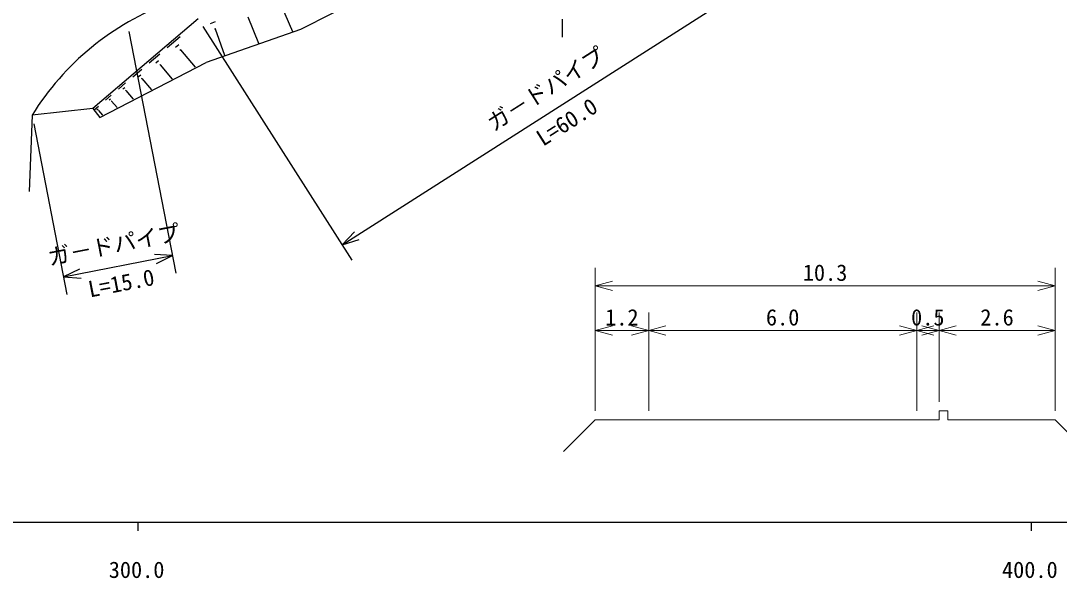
# Model space of a CAD drawing. Units: millimetres, scale not verified, with parts at other scales. Extents: x 40000 to 680000, y 20000 to 380000.
# Drawn here: x 354878 to 471133, y 198715 to 261076 of the extents above; entities that cross this region are included whole.
import ezdxf
from ezdxf.enums import TextEntityAlignment as Align

# ---------------------------------------------------------------- set-up
doc = ezdxf.new("R2010")
doc.units = ezdxf.units.MM
doc.header["$LTSCALE"] = 1000
for name, color, linetype, lineweight in [('M-BGD', 7, 'Continuous', 25), ('M-STR-HTXT', 7, 'Continuous', 13), ('M-STR-STRC', 7, 'Continuous', 25), ('M-TTL-BAND', 7, 'Continuous', 25)]:
    doc.layers.add(name, color=color, linetype=linetype, lineweight=lineweight)
doc.styles.add('@ＭＳ ゴシック', font='')
doc.styles.add('ＭＳ ゴシック', font='')
doc.styles.get('@ＭＳ ゴシック').set_extended_font_data('@MS Gothic')
doc.styles.get('ＭＳ ゴシック').set_extended_font_data('MS Gothic')

msp = doc.modelspace()

# ---------------------------------------------------------------- linework, layer by layer
at = {"layer": 'M-BGD'}
for p, q in [((400146, 267188), (386190, 260103)), ((383939, 262979), (385298, 259895)), ((374738, 261290), (362941, 251251)), ((376107, 260779), (376687, 260985)), ((380309, 261535), (381491, 258556)), ((371286, 258090), (372732, 259321)), ((386190, 260103), (375645, 256393)), ((376571, 260160), (376716, 260212)), ((376643, 260186), (377692, 257219)), ((372197, 258118), (372559, 258425)), ((369245, 256354), (370453, 257382)), ((372702, 257799), (372793, 257876)), ((372747, 257838), (374420, 255872)), ((363716, 250251), (375645, 256393)), ((370007, 256377), (370309, 256634)), ((370428, 256111), (370504, 256175)), ((370466, 256143), (371831, 254539)), ((367430, 254809), (368426, 255656)), ((368057, 254828), (368306, 255040)), ((368405, 254609), (368467, 254662)), ((368436, 254635), (369527, 253353)), ((365814, 253434), (366621, 254121)), ((366323, 253449), (366524, 253621)), ((364376, 252210), (365015, 252754)), ((364779, 252222), (364938, 252358)), ((366604, 253272), (366655, 253314)), ((366629, 253293), (367477, 252297)), ((362941, 251251), (356143, 250515)), ((362941, 251251), (363716, 250251)), ((363096, 251121), (363586, 251538)), ((363405, 251131), (363527, 251235)), ((365002, 252082), (365042, 252116)), ((365022, 252099), (365652, 251358)), ((356143, 250515), (355803, 241982)), ((363576, 251023), (363606, 251049)), ((363591, 251036), (364028, 250522))]:
    msp.add_line(p, q, dxfattribs=at)
msp.add_arc((382061, 234505), 30465, 110.2064, 148.296, dxfattribs=at)
at = {"layer": 'M-STR-HTXT'}
for p, q in [((419174, 217436), (419174, 233436)), ((470674, 217436), (470674, 233436)), ((421106, 231954), (419174, 231436)), ((419174, 231436), (470674, 231436)), ((419174, 231436), (421106, 230918)), ((470674, 231436), (468742, 231954)), ((468742, 230918), (470674, 231436)), ((425174, 217436), (425174, 228436)), ((455174, 217436), (455174, 228436)), ((457674, 218436), (457674, 228436)), ((421106, 226954), (419174, 226436)), ((425174, 226436), (423242, 226954)), ((427106, 226954), (425174, 226436)), ((455174, 226436), (453242, 226954)), ((457106, 226954), (455174, 226436)), ((457674, 226436), (455742, 226954)), ((459606, 226954), (457674, 226436)), ((470674, 226436), (468742, 226954)), ((419174, 226436), (425174, 226436)), ((419174, 226436), (421106, 225918)), ((423242, 225918), (425174, 226436)), ((425174, 226436), (455174, 226436)), ((425174, 226436), (427106, 225918)), ((453242, 225918), (455174, 226436)), ((455174, 226436), (457674, 226436)), ((455174, 226436), (457106, 225918)), ((455742, 225918), (457674, 226436)), ((457674, 226436), (470674, 226436)), ((457674, 226436), (459606, 225918)), ((468742, 225918), (470674, 226436)), ((457674, 217436), (457674, 216436)), ((457674, 217436), (458674, 217436)), ((458674, 217436), (458674, 216436)), ((419174, 216436), (415638, 212900)), ((419174, 216436), (425174, 216436)), ((425174, 216436), (455174, 216436)), ((455174, 216436), (457674, 216436)), ((458674, 216436), (470674, 216436)), ((470674, 216436), (474209, 212900))]:
    msp.add_line(p, q, dxfattribs=at)
at = {"layer": 'M-STR-STRC'}
for p, q in [((390872, 235998), (439079, 266750)), ((375276, 260447), (391948, 234312)), ((415493, 261261), (415493, 259261)), ((366980, 259884), (372241, 232838)), ((356333, 249533), (360042, 230465)), ((392222, 237474), (390872, 235998)), ((390872, 235998), (392779, 236601)), ((371859, 234801), (369864, 234940)), ((359660, 232428), (371859, 234801)), ((370062, 233924), (371859, 234801)), ((361458, 233305), (359660, 232428)), ((359660, 232428), (361656, 232289))]:
    msp.add_line(p, q, dxfattribs=at)
at = {"layer": 'M-TTL-BAND'}
for p, q in [((40000, 205000), (579000, 205000)), ((368000, 205000), (368000, 204000)), ((468000, 205000), (468000, 204000))]:
    msp.add_line(p, q, dxfattribs=at)

# ---------------------------------------------------------------- texts
at = {"layer": 'M-STR-HTXT', "style": 'ＭＳ ゴシック'}
for s, p in [('10.3', (442424, 231436)), ('1.2', (420299, 226436)), ('6.0', (438299, 226436)), ('0.5', (454549, 226436)), ('2.6', (462299, 226436))]:
    msp.add_text(s, height=1833, dxfattribs=at).set_placement(p, align=Align.BOTTOM_LEFT)
at = {"layer": 'M-STR-STRC', "style": 'ＭＳ ゴシック'}
for rotation, p in [(32.534, (414438, 252217)), (11.007, (365569, 234596))]:
    msp.add_text('ガ－ドパイプ', height=1833, rotation=rotation, dxfattribs=at).set_placement(p, align=Align.BOTTOM_CENTER)
at = {"layer": 'M-STR-STRC', "style": '@ＭＳ ゴシック'}
for s, rotation, p in [('L=60.0', 32.534, (415513, 250531)), ('L=15.0', 11.007, (365951, 232633))]:
    msp.add_text(s, height=1833, rotation=rotation, dxfattribs=at).set_placement(p, align=Align.TOP_CENTER)
at = {"layer": 'M-TTL-BAND', "style": 'ＭＳ ゴシック'}
for s, p in [('300.0', (367844, 198195)), ('400.0', (467844, 198195))]:
    msp.add_text(s, height=1833, dxfattribs=at).set_placement(p, align=Align.BOTTOM_CENTER)

doc.saveas('drawing.dxf')
